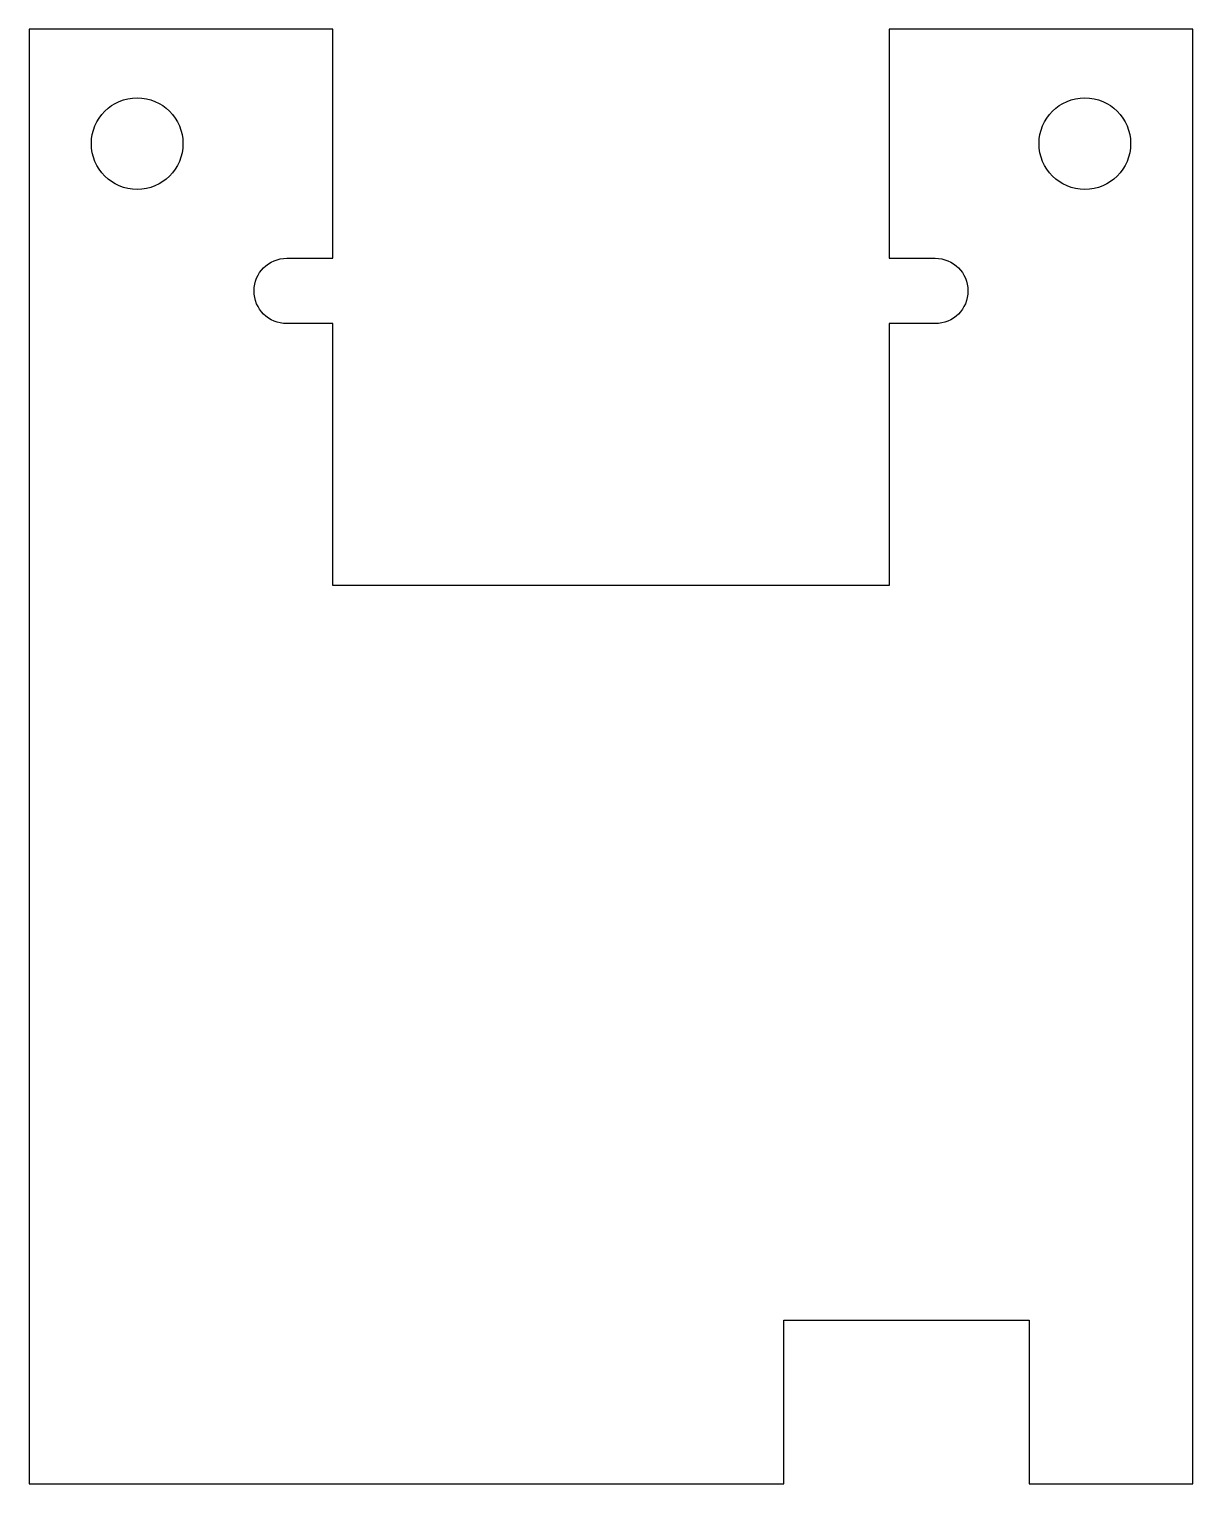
# Model space of a CAD drawing. Header units: millimetres. Extents: x -17.8 to 17.8, y -22.2 to 22.2.
import ezdxf

# ---------------------------------------------------------------- set-up
doc = ezdxf.new("R2010")
doc.units = ezdxf.units.MM

msp = doc.modelspace()

# ---------------------------------------------------------------- linework, layer by layer
msp.add_lwpolyline([(12.78, -17.225), (12.78, -22.225), (17.78, -22.225), (17.78, 22.225), (8.5, 22.225), (8.5, 15.225), (9.906, 15.225, -1), (9.906, 13.225), (8.5, 13.225), (8.5, 5.225), (-8.5, 5.225), (-8.5, 13.225), (-9.906, 13.225, -1), (-9.906, 15.225), (-8.5, 15.225), (-8.5, 22.225), (-17.78, 22.225), (-17.78, -22.225), (5.28, -22.225), (5.28, -17.225)], format="xyb", close=True)
for centre in [(-14.478, 18.725), (14.478, 18.725)]:
    msp.add_circle(centre, 1.4)

doc.saveas('drawing.dxf')
